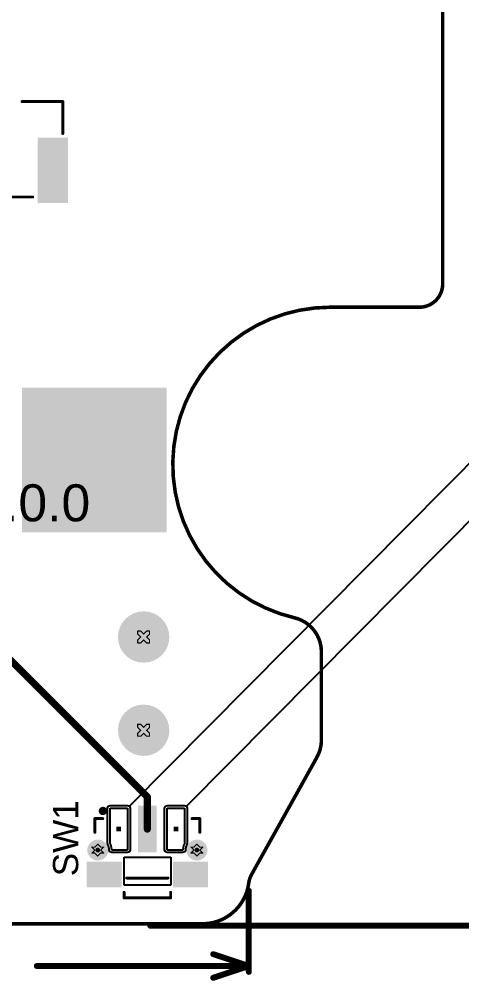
# Model space of a CAD drawing. Header units: inches. Extents: x -3 to 5381, y -57 to 5355.
# Drawn here: x 23.5 to 42.47, y -53.85 to -12.6 of the extents above; entities that cross this region are included whole.
import ezdxf

# ---------------------------------------------------------------- set-up
doc = ezdxf.new("R2010")
doc.units = ezdxf.units.IN
for name, color, linetype in [('Board_Outline', 216, 'Continuous'), ('Bottom Layer', 5, 'Continuous'), ('Bottom Paste', 16, 'Continuous'), ('Bottom Solder', 6, 'Continuous'), ('Dimension', 6, 'Continuous'), ('Drill Drawing', 1, 'Continuous'), ('Keep-Out Layer', 6, 'Continuous'), ('Multi-Layer', 9, 'Continuous'), ('Pad Holes', 156, 'Continuous'), ('Top Layer', 1, 'Continuous'), ('Top Overlay', 2, 'Continuous'), ('Top Paste', 8, 'Continuous'), ('Top Solder', 216, 'Continuous')]:
    doc.layers.add(name, color=color, linetype=linetype)
doc.styles.add('Arial', font='', dxfattribs={"height": 0.2})
doc.styles.get('Arial').set_extended_font_data('Arial')

msp = doc.modelspace()

# ---------------------------------------------------------------- hatches: boundary and pattern name
at = {"layer": 'Bottom Layer'}
msp.add_hatch(color=5, dxfattribs=at).paths.add_polyline_path([(29.71, -34.507), (23.71, -34.507), (23.71, -28.507), (29.71, -28.507)])
h = msp.add_hatch(color=5, dxfattribs=at)
edge = h.paths.add_edge_path()
edge.add_arc((28.83, -39.104), 1, 0, 360)
h = msp.add_hatch(color=5, dxfattribs=at)
edge = h.paths.add_edge_path()
edge.add_arc((28.83, -43.104), 1, 0, 360)
at = {"layer": 'Bottom Paste'}
msp.add_hatch(color=16, dxfattribs=at).paths.add_polyline_path([(29.71, -34.507), (23.71, -34.507), (23.71, -28.507), (29.71, -28.507)])
at = {"layer": 'Bottom Solder'}
msp.add_hatch(color=6, dxfattribs=at).paths.add_polyline_path([(29.812, -34.609), (23.609, -34.609), (23.609, -28.406), (29.812, -28.406)])
h = msp.add_hatch(color=6, dxfattribs=at)
edge = h.paths.add_edge_path()
edge.add_arc((28.83, -39.104), 1.102, 0, 360)
h = msp.add_hatch(color=6, dxfattribs=at)
edge = h.paths.add_edge_path()
edge.add_arc((28.83, -43.104), 1.102, 0, 360)
h = msp.add_hatch(color=6, dxfattribs=at)
edge = h.paths.add_edge_path()
edge.add_arc((26.864, -48.244), 0.102, 0, 360)
h = msp.add_hatch(color=6, dxfattribs=at)
edge = h.paths.add_edge_path()
edge.add_arc((31.114, -48.244), 0.102, 0, 360)
at = {"layer": 'Multi-Layer'}
h = msp.add_hatch(color=9, dxfattribs=at)
edge = h.paths.add_edge_path()
edge.add_arc((28.83, -39.104), 1, 0, 360)
h = msp.add_hatch(color=9, dxfattribs=at)
edge = h.paths.add_edge_path()
edge.add_arc((28.83, -43.104), 1, 0, 360)
at = {"layer": 'Pad Holes'}
h = msp.add_hatch(color=7, dxfattribs=at)
edge = h.paths.add_edge_path()
edge.add_arc((28.83, -39.104), 1, 0, 360)
h = msp.add_hatch(color=7, dxfattribs=at)
edge = h.paths.add_edge_path()
edge.add_arc((28.83, -43.104), 1, 0, 360)
h = msp.add_hatch(color=7, dxfattribs=at)
edge = h.paths.add_edge_path()
edge.add_arc((26.864, -48.244), 0.45, 0, 360)
h = msp.add_hatch(color=7, dxfattribs=at)
edge = h.paths.add_edge_path()
edge.add_arc((31.114, -48.244), 0.45, 0, 360)
at = {"layer": 'Top Layer'}
for points in [[(24.332, -17.733), (25.542, -17.733), (25.542, -20.433), (24.332, -20.433)], [(28.689, -46.444), (29.289, -46.444), (29.289, -48.244), (28.689, -48.244)], [(27.664, -47.244), (27.864, -47.244), (27.864, -47.444), (27.664, -47.444)], [(27.664, -47.244), (27.864, -47.244), (27.864, -47.444), (27.664, -47.444)], [(30.114, -47.244), (30.314, -47.244), (30.314, -47.444), (30.114, -47.444)], [(30.114, -47.244), (30.314, -47.244), (30.314, -47.444), (30.114, -47.444)], [(27.789, -49.744), (26.489, -49.744), (26.489, -48.844), (27.789, -48.844)], [(30.189, -48.844), (31.489, -48.844), (31.489, -49.744), (30.189, -49.744)]]:
    msp.add_hatch(color=1, dxfattribs=at).paths.add_polyline_path(points)
h = msp.add_hatch(color=1, dxfattribs=at)
edge = h.paths.add_edge_path()
edge.add_arc((28.83, -39.104), 1, 0, 360)
h = msp.add_hatch(color=1, dxfattribs=at)
edge = h.paths.add_edge_path()
edge.add_arc((28.83, -43.104), 1, 0, 360)
at = {"layer": 'Top Paste'}
for points in [[(24.332, -17.733), (25.542, -17.733), (25.542, -20.433), (24.332, -20.433)], [(28.689, -46.444), (29.289, -46.444), (29.289, -48.244), (28.689, -48.244)], [(27.789, -49.744), (26.489, -49.744), (26.489, -48.844), (27.789, -48.844)], [(30.189, -48.844), (31.489, -48.844), (31.489, -49.744), (30.189, -49.744)]]:
    msp.add_hatch(color=8, dxfattribs=at).paths.add_polyline_path(points)
at = {"layer": 'Top Solder'}
for points in [[(24.282, -17.683), (25.592, -17.683), (25.592, -20.483), (24.282, -20.483)], [(28.587, -46.342), (29.391, -46.342), (29.391, -48.345), (28.587, -48.345)], [(27.891, -49.845), (26.387, -49.845), (26.387, -48.742), (27.891, -48.742)], [(30.087, -48.742), (31.591, -48.742), (31.591, -49.845), (30.087, -49.845)]]:
    msp.add_hatch(color=216, dxfattribs=at).paths.add_polyline_path(points)
h = msp.add_hatch(color=216, dxfattribs=at)
edge = h.paths.add_edge_path()
edge.add_arc((28.83, -39.104), 1.102, 0, 360)
h = msp.add_hatch(color=216, dxfattribs=at)
edge = h.paths.add_edge_path()
edge.add_arc((28.83, -43.104), 1.102, 0, 360)
h = msp.add_hatch(color=216, dxfattribs=at)
edge = h.paths.add_edge_path()
edge.add_arc((26.864, -48.244), 0.102, 0, 360)
h = msp.add_hatch(color=216, dxfattribs=at)
edge = h.paths.add_edge_path()
edge.add_arc((31.114, -48.244), 0.102, 0, 360)

# ---------------------------------------------------------------- linework, layer by layer
at = {"layer": 'Board_Outline', "const_width": 0.152}
for points in [[(41.653, -23.956), (41.653, -0.004)], [(36.83, -24.956), (40.653, -24.956)], [(40.653, -24.956), (40.741, -24.952)], [(36.451, -43.53), (36.451, -39.739)], [(33.457, -49.294), (36.262, -44.26)], [(33.343, -49.621), (33.36, -49.536)], [(33.36, -49.536), (33.385, -49.453)], [(33.338, -49.655), (33.343, -49.621)], [(7.307, -51.406), (31.354, -51.406)], [(31.354, -51.406), (31.453, -51.404)]]:
    msp.add_lwpolyline(points, dxfattribs=at)
for points in [[(41.653, -23.956, -0.38888), (40.741, -24.952)], [(35.293, -38.279, -0.891253), (36.83, -24.956)], [(35.293, -38.279, -0.348432), (36.451, -39.739)], [(36.451, -43.53, -0.127786), (36.262, -44.26)], [(33.385, -49.453, -0.043661), (33.457, -49.294)], [(33.338, -49.655, -0.36397), (31.453, -51.404)]]:
    msp.add_lwpolyline(points, format="xyb", dxfattribs=at)
at = {"layer": 'Board_Outline', "const_width": 0.0762}
for points in [[(41.615, -23.956, 1), (41.692, -23.956, 1)], [(41.615, -23.956, 1), (41.692, -23.956, 1)], [(36.792, -24.956, 1), (36.868, -24.956, 1)], [(36.792, -24.956, 1), (36.868, -24.956, 1)], [(40.615, -24.956, 1), (40.692, -24.956, 1)], [(40.615, -24.956, 1), (40.692, -24.956, 1)], [(40.703, -24.952, 1), (40.779, -24.952, 1)], [(40.703, -24.952, 1), (40.779, -24.952, 1)], [(35.255, -38.279, 1), (35.331, -38.279, 1)], [(35.255, -38.279, 1), (35.331, -38.279, 1)], [(36.413, -39.739, 1), (36.489, -39.739, 1)], [(36.413, -39.739, 1), (36.489, -39.739, 1)], [(36.413, -43.53, 1), (36.489, -43.53, 1)], [(36.413, -43.53, 1), (36.489, -43.53, 1)], [(36.223, -44.26, 1), (36.3, -44.26, 1)], [(36.223, -44.26, 1), (36.3, -44.26, 1)], [(33.322, -49.536, 1), (33.398, -49.536, 1)], [(33.322, -49.536, 1), (33.398, -49.536, 1)], [(33.347, -49.453, 1), (33.423, -49.453, 1)], [(33.347, -49.453, 1), (33.423, -49.453, 1)], [(33.419, -49.294, 1), (33.495, -49.294, 1)], [(33.419, -49.294, 1), (33.495, -49.294, 1)], [(33.3, -49.655, 1), (33.376, -49.655, 1)], [(33.3, -49.655, 1), (33.376, -49.655, 1)], [(33.305, -49.621, 1), (33.381, -49.621, 1)], [(33.305, -49.621, 1), (33.381, -49.621, 1)], [(31.315, -51.406, 1), (31.392, -51.406, 1)], [(31.315, -51.406, 1), (31.392, -51.406, 1)], [(31.414, -51.404, 1), (31.491, -51.404, 1)], [(31.414, -51.404, 1), (31.491, -51.404, 1)]]:
    msp.add_lwpolyline(points, format="xyb", close=True, dxfattribs=at)
at = {"layer": 'Dimension', "const_width": 0.254}
for points in [[(33.338, -53.471), (33.338, -49.986)], [(29.115, -51.489), (46.972, -51.489)], [(31.814, -52.709), (33.338, -53.217)], [(24.249, -53.217), (33.338, -53.217)], [(31.814, -53.725), (33.338, -53.217)]]:
    msp.add_lwpolyline(points, dxfattribs=at)
at = {"layer": 'Dimension', "const_width": 0.127}
for points in [[(33.275, -49.986, 1), (33.402, -49.986, 1)], [(29.052, -51.489, 1), (29.179, -51.489, 1)], [(31.751, -52.709, 1), (31.878, -52.709, 1)], [(24.185, -53.217, 1), (24.312, -53.217, 1)], [(33.275, -53.217, 1), (33.402, -53.217, 1)], [(33.275, -53.217, 1), (33.402, -53.217, 1)], [(33.275, -53.217, 1), (33.402, -53.217, 1)], [(31.751, -53.725, 1), (31.878, -53.725, 1)], [(33.275, -53.471, 1), (33.402, -53.471, 1)]]:
    msp.add_lwpolyline(points, format="xyb", close=True, dxfattribs=at)
at = {"layer": 'Drill Drawing', "const_width": 0.0508}
for points in [[(28.576, -38.977), (28.576, -38.85)], [(28.576, -38.85), (28.703, -38.85)], [(28.576, -38.977), (28.703, -39.104)], [(28.576, -39.231), (28.703, -39.104)], [(28.703, -38.85), (28.83, -38.977)], [(28.83, -38.977), (28.957, -38.85)], [(28.957, -38.85), (29.084, -38.85)], [(28.957, -39.104), (29.084, -38.977)], [(28.957, -39.104), (29.084, -39.231)], [(29.084, -38.977), (29.084, -38.85)], [(28.576, -39.358), (28.576, -39.231)], [(28.576, -39.358), (28.703, -39.358)], [(28.703, -39.358), (28.83, -39.231)], [(28.83, -39.231), (28.957, -39.358)], [(28.957, -39.358), (29.084, -39.358)], [(29.084, -39.358), (29.084, -39.231)], [(28.576, -42.977), (28.576, -42.85)], [(28.576, -42.85), (28.703, -42.85)], [(28.703, -42.85), (28.83, -42.977)], [(28.83, -42.977), (28.957, -42.85)], [(28.957, -42.85), (29.084, -42.85)], [(29.084, -42.977), (29.084, -42.85)], [(28.576, -42.977), (28.703, -43.104)], [(28.576, -43.231), (28.703, -43.104)], [(28.576, -43.358), (28.576, -43.231)], [(28.703, -43.358), (28.83, -43.231)], [(28.83, -43.231), (28.957, -43.358)], [(28.957, -43.104), (29.084, -42.977)], [(28.957, -43.104), (29.084, -43.231)], [(29.084, -43.358), (29.084, -43.231)], [(28.576, -43.358), (28.703, -43.358)], [(28.957, -43.358), (29.084, -43.358)], [(26.61, -48.117), (26.737, -48.244)], [(26.61, -48.117), (26.737, -48.117)], [(26.61, -48.371), (26.737, -48.244)], [(26.737, -48.117), (26.864, -47.99)], [(26.864, -47.99), (26.991, -48.117)], [(26.991, -48.117), (27.118, -48.117)], [(26.991, -48.244), (27.118, -48.117)], [(26.991, -48.244), (27.118, -48.371)], [(30.86, -48.117), (30.987, -48.244)], [(30.86, -48.117), (30.987, -48.117)], [(30.86, -48.371), (30.987, -48.244)], [(30.987, -48.117), (31.114, -47.99)], [(31.114, -47.99), (31.241, -48.117)], [(31.241, -48.117), (31.368, -48.117)], [(31.241, -48.244), (31.368, -48.117)], [(31.241, -48.244), (31.368, -48.371)], [(26.61, -48.371), (26.737, -48.371)], [(26.737, -48.371), (26.864, -48.498)], [(26.864, -48.498), (26.991, -48.371)], [(26.991, -48.371), (27.118, -48.371)], [(30.86, -48.371), (30.987, -48.371)], [(30.987, -48.371), (31.114, -48.498)], [(31.114, -48.498), (31.241, -48.371)], [(31.241, -48.371), (31.368, -48.371)]]:
    msp.add_lwpolyline(points, dxfattribs=at)
at = {"layer": 'Drill Drawing', "const_width": 0.0254}
for points in [[(28.564, -38.85, 1), (28.589, -38.85, 1)], [(28.564, -38.85, 1), (28.589, -38.85, 1)], [(28.564, -38.977, 1), (28.589, -38.977, 1)], [(28.564, -38.977, 1), (28.589, -38.977, 1)], [(28.691, -38.85, 1), (28.716, -38.85, 1)], [(28.691, -38.85, 1), (28.716, -38.85, 1)], [(28.691, -39.104, 1), (28.716, -39.104, 1)], [(28.691, -39.104, 1), (28.716, -39.104, 1)], [(28.818, -38.977, 1), (28.843, -38.977, 1)], [(28.818, -38.977, 1), (28.843, -38.977, 1)], [(28.945, -38.85, 1), (28.97, -38.85, 1)], [(28.945, -38.85, 1), (28.97, -38.85, 1)], [(28.945, -39.104, 1), (28.97, -39.104, 1)], [(28.945, -39.104, 1), (28.97, -39.104, 1)], [(29.072, -38.85, 1), (29.097, -38.85, 1)], [(29.072, -38.85, 1), (29.097, -38.85, 1)], [(29.072, -38.977, 1), (29.097, -38.977, 1)], [(29.072, -38.977, 1), (29.097, -38.977, 1)], [(28.564, -39.231, 1), (28.589, -39.231, 1)], [(28.564, -39.231, 1), (28.589, -39.231, 1)], [(28.564, -39.358, 1), (28.589, -39.358, 1)], [(28.564, -39.358, 1), (28.589, -39.358, 1)], [(28.691, -39.358, 1), (28.716, -39.358, 1)], [(28.691, -39.358, 1), (28.716, -39.358, 1)], [(28.818, -39.231, 1), (28.843, -39.231, 1)], [(28.818, -39.231, 1), (28.843, -39.231, 1)], [(28.945, -39.358, 1), (28.97, -39.358, 1)], [(28.945, -39.358, 1), (28.97, -39.358, 1)], [(29.072, -39.231, 1), (29.097, -39.231, 1)], [(29.072, -39.231, 1), (29.097, -39.231, 1)], [(29.072, -39.358, 1), (29.097, -39.358, 1)], [(29.072, -39.358, 1), (29.097, -39.358, 1)], [(28.564, -42.85, 1), (28.589, -42.85, 1)], [(28.564, -42.85, 1), (28.589, -42.85, 1)], [(28.691, -42.85, 1), (28.716, -42.85, 1)], [(28.691, -42.85, 1), (28.716, -42.85, 1)], [(28.945, -42.85, 1), (28.97, -42.85, 1)], [(28.945, -42.85, 1), (28.97, -42.85, 1)], [(29.072, -42.85, 1), (29.097, -42.85, 1)], [(29.072, -42.85, 1), (29.097, -42.85, 1)], [(28.564, -42.977, 1), (28.589, -42.977, 1)], [(28.564, -42.977, 1), (28.589, -42.977, 1)], [(28.564, -43.231, 1), (28.589, -43.231, 1)], [(28.564, -43.231, 1), (28.589, -43.231, 1)], [(28.691, -43.104, 1), (28.716, -43.104, 1)], [(28.691, -43.104, 1), (28.716, -43.104, 1)], [(28.818, -42.977, 1), (28.843, -42.977, 1)], [(28.818, -42.977, 1), (28.843, -42.977, 1)], [(28.818, -43.231, 1), (28.843, -43.231, 1)], [(28.818, -43.231, 1), (28.843, -43.231, 1)], [(28.945, -43.104, 1), (28.97, -43.104, 1)], [(28.945, -43.104, 1), (28.97, -43.104, 1)], [(29.072, -42.977, 1), (29.097, -42.977, 1)], [(29.072, -42.977, 1), (29.097, -42.977, 1)], [(29.072, -43.231, 1), (29.097, -43.231, 1)], [(29.072, -43.231, 1), (29.097, -43.231, 1)], [(28.564, -43.358, 1), (28.589, -43.358, 1)], [(28.564, -43.358, 1), (28.589, -43.358, 1)], [(28.691, -43.358, 1), (28.716, -43.358, 1)], [(28.691, -43.358, 1), (28.716, -43.358, 1)], [(28.945, -43.358, 1), (28.97, -43.358, 1)], [(28.945, -43.358, 1), (28.97, -43.358, 1)], [(29.072, -43.358, 1), (29.097, -43.358, 1)], [(29.072, -43.358, 1), (29.097, -43.358, 1)], [(26.597, -48.117, 1), (26.623, -48.117, 1)], [(26.597, -48.117, 1), (26.623, -48.117, 1)], [(26.724, -48.117, 1), (26.75, -48.117, 1)], [(26.724, -48.117, 1), (26.75, -48.117, 1)], [(26.724, -48.244, 1), (26.75, -48.244, 1)], [(26.724, -48.244, 1), (26.75, -48.244, 1)], [(26.851, -47.99, 1), (26.877, -47.99, 1)], [(26.851, -47.99, 1), (26.877, -47.99, 1)], [(26.978, -48.117, 1), (27.004, -48.117, 1)], [(26.978, -48.117, 1), (27.004, -48.117, 1)], [(26.978, -48.244, 1), (27.004, -48.244, 1)], [(26.978, -48.244, 1), (27.004, -48.244, 1)], [(27.105, -48.117, 1), (27.131, -48.117, 1)], [(27.105, -48.117, 1), (27.131, -48.117, 1)], [(30.847, -48.117, 1), (30.873, -48.117, 1)], [(30.847, -48.117, 1), (30.873, -48.117, 1)], [(30.974, -48.117, 1), (31, -48.117, 1)], [(30.974, -48.117, 1), (31, -48.117, 1)], [(30.974, -48.244, 1), (31, -48.244, 1)], [(30.974, -48.244, 1), (31, -48.244, 1)], [(31.101, -47.99, 1), (31.127, -47.99, 1)], [(31.101, -47.99, 1), (31.127, -47.99, 1)], [(31.228, -48.117, 1), (31.254, -48.117, 1)], [(31.228, -48.117, 1), (31.254, -48.117, 1)], [(31.228, -48.244, 1), (31.254, -48.244, 1)], [(31.228, -48.244, 1), (31.254, -48.244, 1)], [(31.355, -48.117, 1), (31.381, -48.117, 1)], [(31.355, -48.117, 1), (31.381, -48.117, 1)], [(26.597, -48.371, 1), (26.623, -48.371, 1)], [(26.597, -48.371, 1), (26.623, -48.371, 1)], [(26.724, -48.371, 1), (26.75, -48.371, 1)], [(26.724, -48.371, 1), (26.75, -48.371, 1)], [(26.851, -48.498, 1), (26.877, -48.498, 1)], [(26.851, -48.498, 1), (26.877, -48.498, 1)], [(26.978, -48.371, 1), (27.004, -48.371, 1)], [(26.978, -48.371, 1), (27.004, -48.371, 1)], [(27.105, -48.371, 1), (27.131, -48.371, 1)], [(27.105, -48.371, 1), (27.131, -48.371, 1)], [(30.847, -48.371, 1), (30.873, -48.371, 1)], [(30.847, -48.371, 1), (30.873, -48.371, 1)], [(30.974, -48.371, 1), (31, -48.371, 1)], [(30.974, -48.371, 1), (31, -48.371, 1)], [(31.101, -48.498, 1), (31.127, -48.498, 1)], [(31.101, -48.498, 1), (31.127, -48.498, 1)], [(31.228, -48.371, 1), (31.254, -48.371, 1)], [(31.228, -48.371, 1), (31.254, -48.371, 1)], [(31.355, -48.371, 1), (31.381, -48.371, 1)], [(31.355, -48.371, 1), (31.381, -48.371, 1)]]:
    msp.add_lwpolyline(points, format="xyb", close=True, dxfattribs=at)
at = {"layer": 'Keep-Out Layer'}
for p, q in [((27.989, -49.744), (27.989, -48.544)), ((27.989, -48.544), (29.989, -48.544)), ((29.989, -48.544), (29.989, -49.744)), ((29.989, -49.744), (27.989, -49.744))]:
    msp.add_line(p, q, dxfattribs=at)
at = {"layer": 'Top Layer'}
for p, q in [((27.389, -47.944), (27.389, -46.444)), ((27.389, -46.444), (28.139, -46.444)), ((28.139, -46.444), (28.139, -48.244)), ((29.839, -48.244), (29.839, -46.444)), ((29.839, -46.444), (30.589, -46.444)), ((30.589, -46.444), (30.589, -47.944)), ((27.389, -47.953), (27.389, -47.944)), ((27.394, -47.961), (27.389, -47.953)), ((27.402, -47.976), (27.394, -47.961)), ((27.41, -47.992), (27.402, -47.976)), ((27.417, -48.008), (27.41, -47.992)), ((27.42, -48.016), (27.417, -48.008)), ((27.424, -48.027), (27.42, -48.016)), ((27.432, -48.048), (27.424, -48.027)), ((27.438, -48.069), (27.432, -48.048)), ((27.444, -48.09), (27.438, -48.069)), ((27.446, -48.101), (27.444, -48.09)), ((27.449, -48.11), (27.446, -48.101)), ((27.453, -48.127), (27.449, -48.11)), ((27.456, -48.145), (27.453, -48.127)), ((27.458, -48.163), (27.456, -48.145)), ((27.459, -48.172), (27.458, -48.163)), ((27.461, -48.181), (27.459, -48.172)), ((27.459, -48.172), (27.459, -48.172)), ((27.463, -48.199), (27.461, -48.181)), ((27.464, -48.217), (27.463, -48.199)), ((27.464, -48.235), (27.464, -48.217)), ((27.464, -48.244), (27.464, -48.235)), ((28.139, -48.244), (27.464, -48.244)), ((30.514, -48.244), (29.839, -48.244)), ((30.515, -48.199), (30.514, -48.217)), ((30.514, -48.217), (30.514, -48.235)), ((30.514, -48.235), (30.514, -48.244)), ((30.518, -48.181), (30.515, -48.199)), ((30.519, -48.172), (30.518, -48.181)), ((30.52, -48.163), (30.519, -48.172)), ((30.519, -48.172), (30.519, -48.172)), ((30.522, -48.145), (30.52, -48.163)), ((30.525, -48.127), (30.522, -48.145)), ((30.529, -48.11), (30.525, -48.127)), ((30.532, -48.101), (30.529, -48.11)), ((30.534, -48.09), (30.532, -48.101)), ((30.54, -48.069), (30.534, -48.09)), ((30.546, -48.048), (30.54, -48.069)), ((30.554, -48.027), (30.546, -48.048)), ((30.558, -48.016), (30.554, -48.027)), ((30.562, -48.008), (30.558, -48.016)), ((30.568, -47.992), (30.562, -48.008)), ((30.576, -47.976), (30.568, -47.992)), ((30.585, -47.961), (30.576, -47.976)), ((30.589, -47.953), (30.585, -47.961)), ((30.589, -47.944), (30.589, -47.953))]:
    msp.add_line(p, q, dxfattribs=at)
at = {"layer": 'Top Layer', "const_width": 0.305}
for points in [[(22.835, -39.802), (28.989, -45.956)], [(28.989, -47.344), (28.989, -45.956)]]:
    msp.add_lwpolyline(points, dxfattribs=at)
at = {"layer": 'Top Layer', "const_width": 0.152}
for points in [[(28.913, -45.956, 1), (29.065, -45.956, 1)], [(28.913, -45.956, 1), (29.065, -45.956, 1)], [(28.913, -47.344, 1), (29.065, -47.344, 1)]]:
    msp.add_lwpolyline(points, format="xyb", close=True, dxfattribs=at)
at = {"layer": 'Top Overlay', "const_width": 0.127}
for points in [[(23.618, -16.133), (25.362, -16.133)], [(23.618, -16.133), (23.806, -16.133)], [(25.362, -17.502), (25.362, -16.133)], [(14.573, -20.233), (24.07, -20.227)], [(26.739, -46.894), (27.076, -46.894)], [(26.739, -47.48), (26.739, -46.894)], [(30.903, -46.894), (31.239, -46.894)], [(31.239, -47.48), (31.239, -46.894)], [(28.103, -49.444), (29.876, -49.444)], [(27.989, -50.294), (27.989, -50.057)], [(27.989, -50.294), (29.989, -50.294)], [(29.989, -50.294), (29.989, -50.057)]]:
    msp.add_lwpolyline(points, dxfattribs=at)
at = {"layer": 'Top Overlay'}
for points, const_width in [([(23.586, -16.133, 1), (23.65, -16.133, 1)], 0.0637), ([(23.586, -16.133, 1), (23.65, -16.133, 1)], 0.0637), ([(23.774, -16.133, 1), (23.838, -16.133, 1)], 0.0637), ([(25.33, -16.133, 1), (25.394, -16.133, 1)], 0.0637), ([(25.33, -16.133, 1), (25.394, -16.133, 1)], 0.0637), ([(25.33, -17.502, 1), (25.394, -17.502, 1)], 0.0637), ([(24.039, -20.227, 1), (24.102, -20.227, 1)], 0.0637), ([(27.135, -46.566, 1), (27.033, -46.566, 1)], 0.254), ([(26.97, -46.566, 1), (27.097, -46.566, 1)], 0.127), ([(27.071, -46.566, 1), (27.198, -46.566, 1)], 0.127), ([(26.707, -46.894, 1), (26.771, -46.894, 1)], 0.0635), ([(26.707, -46.894, 1), (26.771, -46.894, 1)], 0.0635), ([(27.044, -46.894, 1), (27.107, -46.894, 1)], 0.0635), ([(30.871, -46.894, 1), (30.934, -46.894, 1)], 0.0635), ([(31.207, -46.894, 1), (31.271, -46.894, 1)], 0.0635), ([(31.207, -46.894, 1), (31.271, -46.894, 1)], 0.0635), ([(26.707, -47.48, 1), (26.771, -47.48, 1)], 0.0635), ([(31.207, -47.48, 1), (31.271, -47.48, 1)], 0.0635), ([(28.071, -49.444, 1), (28.134, -49.444, 1)], 0.0635), ([(29.844, -49.444, 1), (29.907, -49.444, 1)], 0.0635), ([(27.957, -50.057, 1), (28.021, -50.057, 1)], 0.0635), ([(27.957, -50.294, 1), (28.021, -50.294, 1)], 0.0635), ([(27.957, -50.294, 1), (28.021, -50.294, 1)], 0.0635), ([(29.957, -50.057, 1), (30.021, -50.057, 1)], 0.0635), ([(29.957, -50.294, 1), (30.021, -50.294, 1)], 0.0635), ([(29.957, -50.294, 1), (30.021, -50.294, 1)], 0.0635)]:
    msp.add_lwpolyline(points, format="xyb", close=True, dxfattribs=dict(at, const_width=const_width))
at = {"layer": 'Top Solder'}
for p, q in [((28.217, -46.366), (5380.78, 5354.862)), ((30.667, -46.366), (5380.78, 5354.862)), ((27.279, -46.444), (27.311, -46.366)), ((27.279, -47.944), (27.279, -46.444)), ((27.311, -46.366), (27.389, -46.334)), ((27.389, -46.334), (28.139, -46.334)), ((28.139, -46.334), (28.217, -46.366)), ((28.217, -46.366), (28.249, -46.444)), ((28.249, -46.444), (28.249, -48.244)), ((29.729, -46.444), (29.761, -46.366)), ((29.729, -48.244), (29.729, -46.444)), ((29.761, -46.366), (29.839, -46.334)), ((29.839, -46.334), (30.589, -46.334)), ((30.589, -46.334), (30.667, -46.366)), ((30.667, -46.366), (30.699, -46.444)), ((30.699, -46.444), (30.699, -47.944)), ((27.279, -47.953), (27.279, -47.944)), ((27.29, -47.981), (27.279, -47.953)), ((27.295, -48.01), (27.29, -47.981)), ((27.298, -48.016), (27.295, -48.01)), ((27.304, -48.027), (27.298, -48.016)), ((27.31, -48.037), (27.304, -48.027)), ((27.314, -48.049), (27.31, -48.037)), ((27.317, -48.055), (27.314, -48.049)), ((27.318, -48.057), (27.317, -48.055)), ((27.318, -48.058), (27.318, -48.057)), ((27.322, -48.067), (27.318, -48.058)), ((27.328, -48.083), (27.322, -48.067)), ((27.333, -48.099), (27.328, -48.083)), ((27.337, -48.116), (27.333, -48.099)), ((27.339, -48.125), (27.337, -48.116)), ((27.341, -48.127), (27.339, -48.125)), ((27.34, -48.13), (27.341, -48.127)), ((27.342, -48.137), (27.34, -48.13)), ((27.345, -48.15), (27.342, -48.137)), ((27.347, -48.162), (27.345, -48.15)), ((27.349, -48.175), (27.347, -48.162)), ((27.35, -48.182), (27.349, -48.175)), ((27.351, -48.186), (27.35, -48.182)), ((27.351, -48.189), (27.351, -48.186)), ((27.352, -48.196), (27.351, -48.189)), ((27.353, -48.209), (27.352, -48.196)), ((27.354, -48.222), (27.353, -48.209)), ((27.354, -48.235), (27.354, -48.222)), ((27.354, -48.242), (27.354, -48.235)), ((27.355, -48.243), (27.354, -48.242)), ((27.354, -48.244), (27.355, -48.243)), ((27.37, -48.282), (27.354, -48.244)), ((28.249, -48.244), (28.217, -48.321)), ((29.761, -48.321), (29.729, -48.244)), ((30.624, -48.244), (30.608, -48.282)), ((30.625, -48.209), (30.624, -48.222)), ((30.624, -48.222), (30.624, -48.235)), ((30.624, -48.235), (30.624, -48.242)), ((30.624, -48.242), (30.624, -48.243)), ((30.624, -48.243), (30.624, -48.244)), ((30.627, -48.196), (30.625, -48.209)), ((30.628, -48.182), (30.627, -48.186)), ((30.627, -48.186), (30.628, -48.189)), ((30.628, -48.189), (30.627, -48.196)), ((30.629, -48.175), (30.628, -48.182)), ((30.631, -48.162), (30.629, -48.175)), ((30.633, -48.15), (30.631, -48.162)), ((30.636, -48.137), (30.633, -48.15)), ((30.638, -48.13), (30.636, -48.137)), ((30.639, -48.125), (30.638, -48.127)), ((30.638, -48.127), (30.638, -48.13)), ((30.641, -48.116), (30.639, -48.125)), ((30.645, -48.099), (30.641, -48.116)), ((30.651, -48.083), (30.645, -48.099)), ((30.657, -48.067), (30.651, -48.083)), ((30.66, -48.058), (30.657, -48.067)), ((30.661, -48.055), (30.66, -48.057)), ((30.66, -48.057), (30.66, -48.058)), ((30.664, -48.049), (30.661, -48.055)), ((30.669, -48.037), (30.664, -48.049)), ((30.674, -48.027), (30.669, -48.037)), ((30.68, -48.016), (30.674, -48.027)), ((30.683, -48.01), (30.68, -48.016)), ((30.688, -47.981), (30.683, -48.01)), ((30.699, -47.953), (30.688, -47.981)), ((30.699, -47.944), (30.699, -47.953)), ((27.385, -48.32), (27.37, -48.282)), ((27.386, -48.321), (27.385, -48.32)), ((27.424, -48.337), (27.386, -48.321)), ((27.386, -48.321), (27.386, -48.321)), ((27.462, -48.354), (27.424, -48.337)), ((27.463, -48.353), (27.462, -48.354)), ((27.464, -48.354), (27.463, -48.353)), ((28.139, -48.354), (27.464, -48.354)), ((28.217, -48.321), (28.139, -48.354)), ((29.839, -48.354), (29.761, -48.321)), ((30.514, -48.354), (29.839, -48.354)), ((30.515, -48.353), (30.514, -48.354)), ((30.516, -48.354), (30.515, -48.353)), ((30.554, -48.337), (30.516, -48.354)), ((30.592, -48.321), (30.554, -48.337)), ((30.593, -48.32), (30.592, -48.321)), ((30.592, -48.321), (30.592, -48.321)), ((30.608, -48.282), (30.593, -48.32))]:
    msp.add_line(p, q, dxfattribs=at)

# ---------------------------------------------------------------- texts
at = {"layer": 'Top Overlay', "style": 'Arial'}
msp.add_text('>VERSION_5.0.0', height=1.5875, dxfattribs=at).set_placement((9.1, -34.141))
msp.add_text('SW1', height=1.0795, rotation=90, dxfattribs=at).set_placement((26.023, -49.37))

doc.saveas('drawing.dxf')
